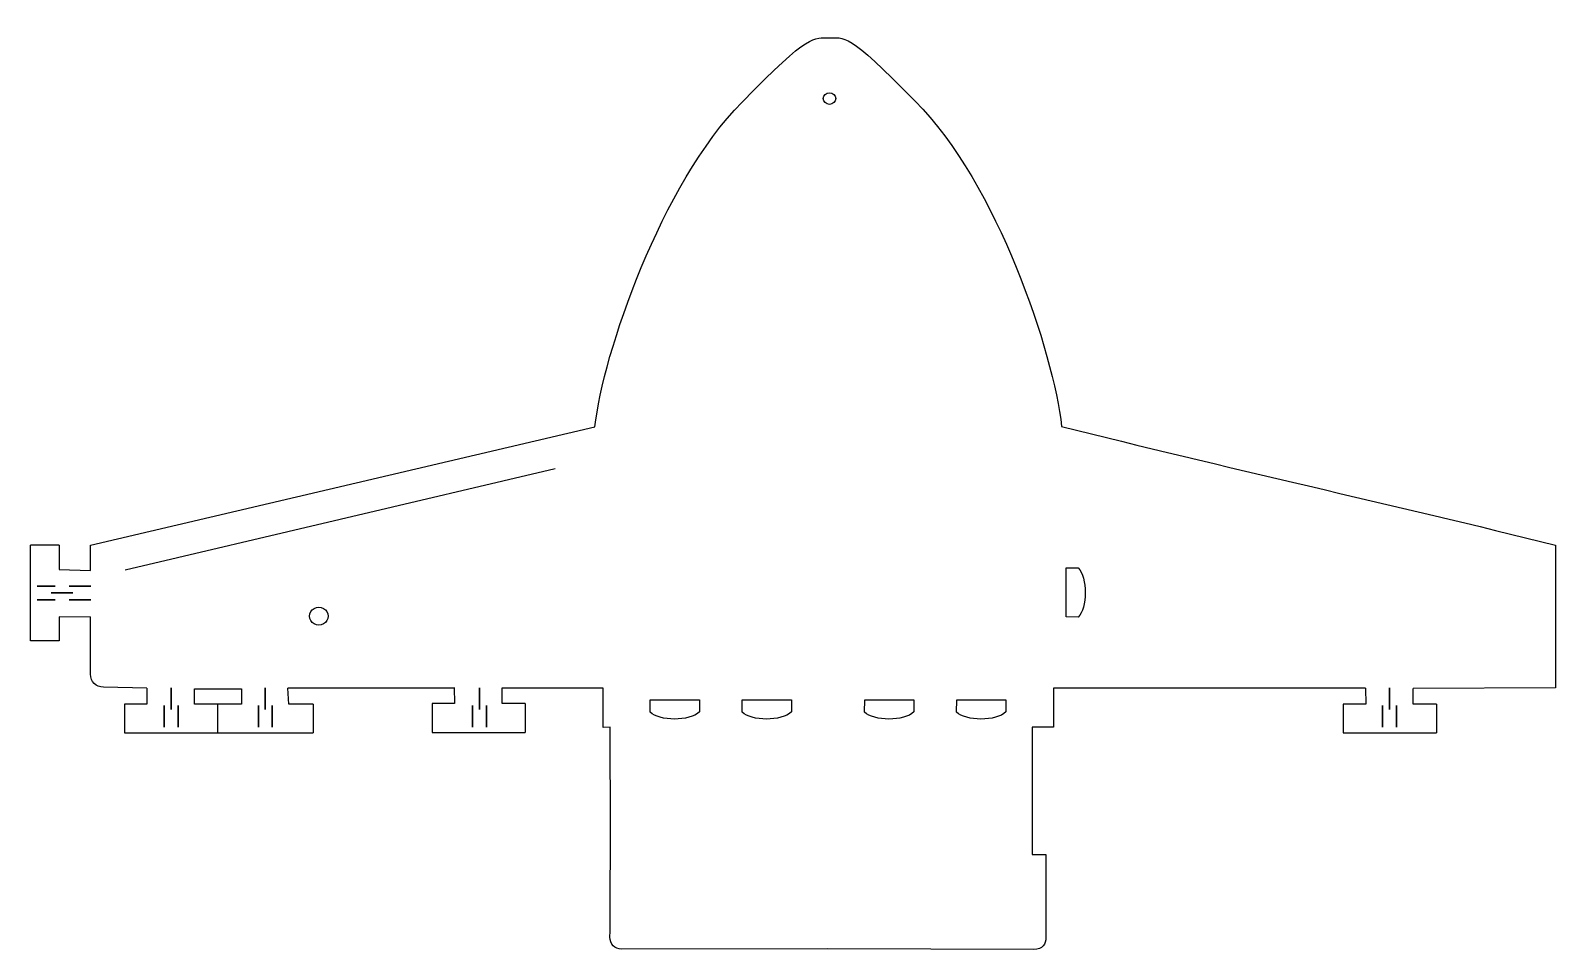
# Model space of a CAD drawing. Extents: x 0 to 321, y 0 to 193.
import ezdxf

# ---------------------------------------------------------------- set-up
doc = ezdxf.new("R2010")
doc.units = 0
doc.layers.add('Ebene_1', color=7, linetype='CONTINUOUS')

msp = doc.modelspace()

# ---------------------------------------------------------------- linework, layer by layer
at = {"layer": 'Ebene_1', "color": 1}
for points in [[(169.6649, 179.17219)], [(1.431509, 76.547215), (5.212679, 76.547215)], [(4.431839, 75.082185), (8.994359, 75.082185)], [(8.213009, 76.547215), (12.775518, 76.547215)], [(1.431509, 73.617675), (5.212679, 73.617675)], [(8.213009, 73.617675), (12.775518, 73.617675)], [(62.734652, 70.212005)], [(29.701627, 55.142326), (29.701627, 50.579806)], [(49.511416, 55.142326), (49.511416, 50.579806)], [(94.613154, 55.142326), (94.613154, 50.579806)], [(286.312204, 55.142326), (286.312204, 50.579806)], [(28.237118, 51.361156), (28.237118, 46.798647)], [(31.166657, 51.361156), (31.166657, 46.798647)], [(48.046906, 51.361156), (48.046906, 46.798647)], [(50.976446, 51.361156), (50.976446, 46.798647)], [(93.148644, 51.361156), (93.148644, 46.798647)], [(96.078184, 51.361156), (96.078184, 46.798647)], [(284.847694, 51.361156), (284.847694, 46.798647)], [(287.777234, 51.361156), (287.777234, 46.798647)]]:
    msp.add_lwpolyline(points, close=True, dxfattribs=at)
for points in [[(12.675648, 79.847044), (12.673148, 85.151463), (118.942805, 110.050642)], [(110.581871, 101.216594), (20.010123, 79.914045)], [(0.050125, 65.014424), (0.050125, 85.149993)], [(6.096325, 85.126673), (0.050195, 85.150273)], [(6.096325, 85.126723), (6.096325, 80.048994), (12.658275, 79.836604)], [(321.285772, 85.151343), (321.270772, 55.102235), (291.325504, 54.945815)], [(218.190488, 70.025085), (218.190488, 80.376555), (220.716648, 80.376555)], [(12.663275, 69.985654), (6.096325, 70.026354), (6.096325, 65.014774), (0.050195, 65.014774)], [(12.686048, 58.014755), (12.680348, 70.058284)], [(220.755548, 69.993325), (218.190488, 70.025085)], [(24.522067, 55.057105), (15.449613, 55.241955)], [(24.522057, 55.056485), (24.565357, 51.689035), (19.849798, 51.689095)], [(39.465748, 51.689035), (34.588008, 51.689035), (34.588008, 54.926565), (44.477328, 54.926565), (44.477328, 51.689035), (39.465748, 51.689035), (39.465748, 45.642905)], [(59.577696, 51.689035), (54.499966, 51.689035), (54.287577, 55.075985)], [(89.310776, 55.153815), (89.354076, 51.786365), (84.638517, 51.786425)], [(104.254466, 51.786365), (99.376726, 51.786365), (99.376726, 55.023895)], [(122.235523, 24.760626), (122.154323, 46.798625), (120.648033, 46.750625), (120.673433, 55.030605)], [(281.258854, 55.075735), (215.544638, 55.036535), (215.544638, 46.798635), (211.015558, 46.798635), (211.015558, 20.019027), (213.957128, 20.010027), (213.957108, 2.616258)], [(281.259554, 55.075685), (281.302854, 51.708235), (276.587295, 51.708295)], [(296.203244, 51.708235), (291.325504, 51.708235), (291.325504, 54.945765)], [(19.849798, 51.689175), (19.849798, 45.642975), (39.465748, 45.642975)], [(59.577646, 51.689035), (59.601246, 45.642905)], [(84.638517, 51.786505), (84.638517, 45.740305), (104.254466, 45.740305)], [(104.254466, 51.786365), (104.254466, 45.740235)], [(130.563232, 49.999516), (130.594992, 52.564576)], [(130.594992, 52.564576), (140.946462, 52.564576), (140.946462, 50.038416)], [(149.945641, 49.999516), (149.977401, 52.564576)], [(149.977401, 52.564576), (160.328871, 52.564576), (160.328871, 50.038416)], [(175.74737, 49.999516), (175.77913, 52.564576)], [(175.77913, 52.564576), (186.130599, 52.564576), (186.130599, 50.038416)], [(195.129779, 49.999516), (195.161539, 52.564576)], [(195.161539, 52.564576), (205.513008, 52.564576), (205.513008, 50.038416)], [(276.587295, 51.708375), (276.587295, 45.662175), (296.203244, 45.662175)], [(296.203244, 51.708235), (296.203244, 45.662105)], [(39.465418, 45.642835), (59.600987, 45.642835)], [(211.400488, 0.032488), (167.97064, 0.155398), (124.551043, 0.121998)]]:
    msp.add_lwpolyline(points, dxfattribs=at)
for points in [[(149.937721, 178.386358), (164.33891, 193.263831), (165.0948, 191.863744), (168.27085, 191.938444)], [(168.27085, 191.938444), (171.4469, 191.863744), (171.9694, 193.487371), (186.370689, 178.609888)], [(167.04664, 179.17219), (167.04664, 179.85063), (167.63275, 180.40062), (168.35577, 180.40062)], [(168.35577, 180.40062), (169.07879, 180.40062), (169.6649, 179.85063), (169.6649, 179.17219)], [(118.942805, 110.050642), (120.648013, 125.483041), (132.959132, 161.291109), (149.937721, 178.386358)], [(168.35577, 177.94377), (167.63276, 177.94377), (167.04664, 178.49375), (167.04664, 179.17219)], [(169.6649, 179.17219), (169.6649, 178.49375), (169.07878, 177.94377), (168.35577, 177.94377)], [(186.370689, 178.609888), (203.787648, 161.291109), (215.544658, 125.483041), (217.249228, 110.162362)], [(217.249228, 110.162362), (250.439376, 101.750812), (287.979264, 93.451083), (321.285812, 85.151363)], [(220.716648, 80.376555), (222.733227, 78.359975), (222.653777, 71.871245), (220.755548, 69.993325)], [(58.805216, 70.212005), (58.805216, 70.887195), (59.179689, 71.511095), (59.787575, 71.84869)], [(59.787575, 71.84869), (60.395461, 72.186285), (61.144407, 72.186285), (61.752293, 71.84869)], [(61.752293, 71.84869), (62.360179, 71.511095), (62.734652, 70.887195), (62.734652, 70.212005)], [(59.787575, 68.575321), (59.179689, 68.912915), (58.805216, 69.536816), (58.805216, 70.212005)], [(61.752293, 68.575321), (61.144407, 68.237726), (60.395461, 68.237726), (59.787575, 68.575321)], [(62.734652, 70.212005), (62.734652, 69.536816), (62.360179, 68.912915), (61.752293, 68.575321)], [(15.449613, 55.241955), (13.853055, 55.270655), (12.64519, 56.388615), (12.686048, 58.014755)], [(89.335972, 55.053505), (75.235785, 55.062505), (60.685943, 55.072405), (54.287587, 55.076605)], [(120.673433, 55.030605), (120.673433, 55.030605), (112.553526, 55.037605), (99.32521, 55.046505)], [(140.946462, 50.038416), (138.929882, 48.021836), (132.441152, 48.101286), (130.563232, 49.999516)], [(160.328871, 50.038416), (158.312291, 48.021836), (151.823561, 48.101286), (149.945641, 49.999516)], [(186.130599, 50.038416), (184.114019, 48.021836), (177.62529, 48.101286), (175.74737, 49.999516)], [(205.513008, 50.038416), (203.496428, 48.021836), (197.007699, 48.101286), (195.129779, 49.999516)], [(122.117783, 2.648118), (122.117783, 2.648118), (122.235503, 24.781526), (122.235523, 24.760626)], [(124.551043, 0.121998), (123.096823, 0.087498), (122.117783, 1.155688), (122.117783, 2.648118)], [(213.957108, 2.616258), (213.957108, 1.101778), (213.201158, 0.073108), (211.400488, 0.032488)]]:
    msp.add_open_spline(points, degree=3, dxfattribs=at)

doc.saveas('drawing.dxf')
